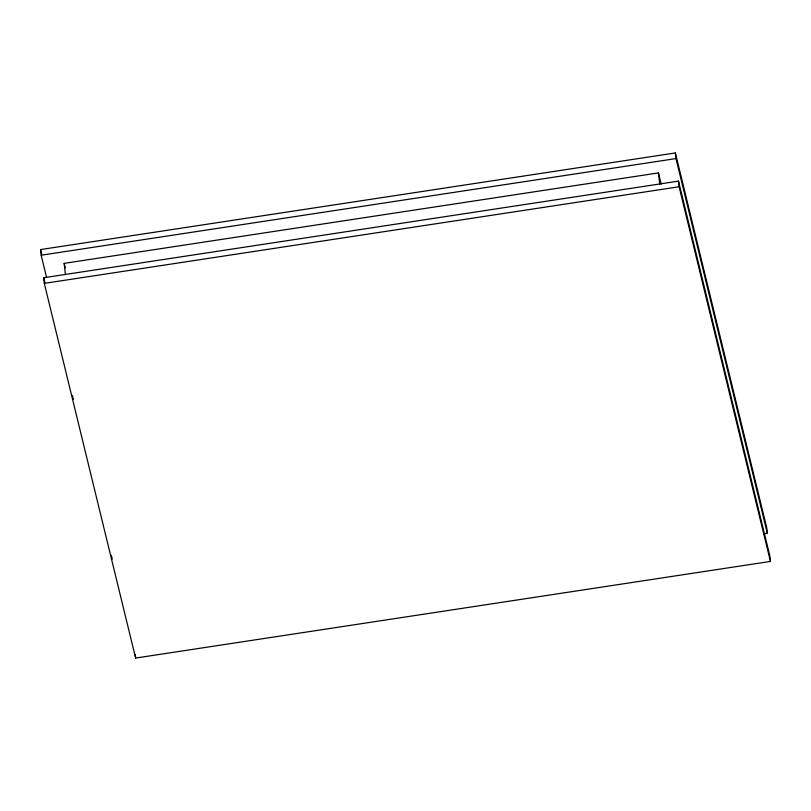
<?xml version="1.0" encoding="UTF-8"?>
<svg xmlns="http://www.w3.org/2000/svg" width="811" height="811" viewBox="0 0 811 811"><rect width="100%" height="100%" fill="white"/><g stroke="black" fill="none" stroke-linecap="round" stroke-linejoin="round"><path stroke-width="1.22" d="M46.562 277.321L41.179 255.212L40.55 249.575L675.37 152.944L766.699 527.626L767.328 533.253L763.567 533.831M41.179 255.212L675.989 158.581L767.328 533.253M65.427 274.635L64.17 263.362L658.471 172.905L661.208 184.148M43.672 277.747L678.493 181.117L769.821 555.788L770.45 561.425L135.63 658.056L44.301 283.374L43.672 277.747L44.869 282.654M44.301 283.374L679.111 186.753L770.45 561.425M64.17 263.362L65.275 267.863M40.55 249.575L41.746 254.492M72.422 395.677L73.325 399.357M111.35 555.373L112.253 559.053M675.37 152.944L675.989 158.581M678.493 181.117L679.111 186.753M658.471 172.905L659.718 184.178M135.255 654.67L135.63 658.056"/></g></svg>
